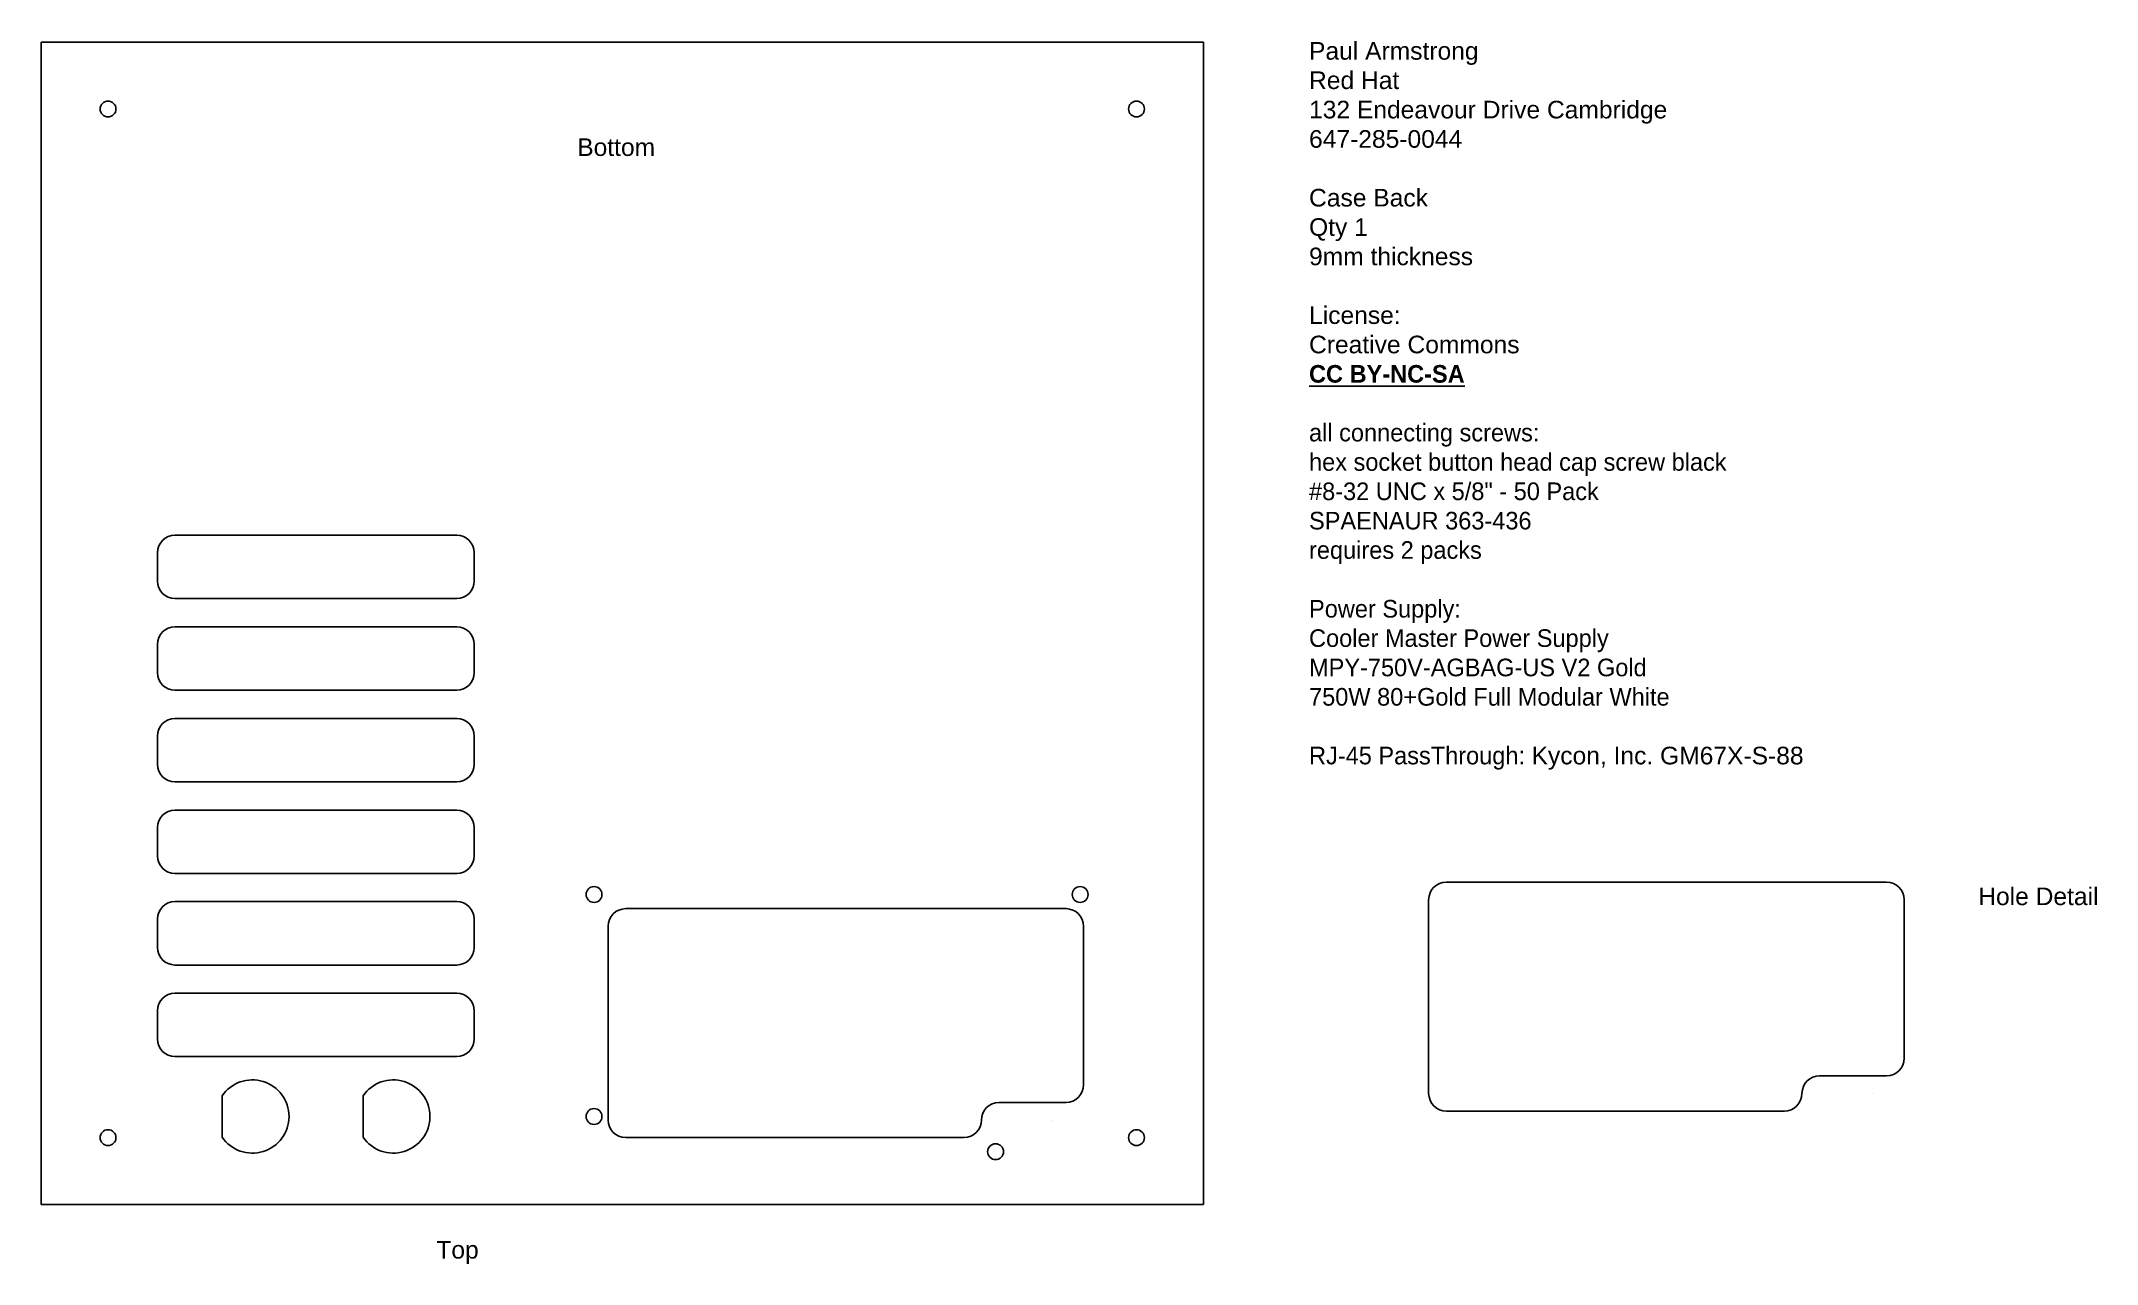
# Model space of a CAD drawing. Header units: millimetres. Extents: x 0 to 584, y -17 to 330.
import ezdxf

# ---------------------------------------------------------------- set-up
doc = ezdxf.new("R2010")
doc.units = ezdxf.units.MM
doc.layers.get('0').update_dxf_attribs({"lineweight": 25})
doc.layers.add('HoleDetail', color=7, linetype='Continuous', lineweight=25, true_color=0xc0c0c0)
doc.layers.add('Text', color=7, linetype='Continuous', lineweight=25, true_color=0x000000)
doc.styles.add('textstyle11', font='')
doc.styles.add('textstyle12', font='')
doc.styles.add('textstyle13', font='')
doc.styles.add('textstyle14', font='')
doc.styles.get('textstyle11').set_extended_font_data('Liberation Sans')
doc.styles.get('textstyle12').set_extended_font_data('Liberation Sans')
doc.styles.get('textstyle13').set_extended_font_data('Liberation Sans')
doc.styles.get('textstyle14').set_extended_font_data('Liberation Sans')

# ---------------------------------------------------------------- blocks, each defined once
blk = doc.blocks.new('HoleDetail')
blk.add_line((158.96, -58.46), (158.96, -13.46))
for centre, start, end in [((153.96, -13.46), 0, 90), ((153.96, -58.46), 270, 0)]:
    blk.add_arc(centre, 5, start, end)
at = {"layer": 'HoleDetail'}
for p, q in [((28.96, -8.46), (153.96, -8.46)), ((23.96, -68.46), (23.96, -13.46)), ((134.96, -63.46), (153.96, -63.46)), ((149.96, -68.46), (149.96, -68.46)), ((28.96, -73.46), (124.96, -73.46))]:
    blk.add_line(p, q, dxfattribs=at)
for centre, start, end in [((28.96, -13.46), 90, 180), ((134.96, -68.46), 90, 180), ((28.96, -68.46), 180, 270), ((124.96, -68.46), 270, 0)]:
    blk.add_arc(centre, 5, start, end, dxfattribs=at)
at = {"layer": 'HoleDetail', "insert": (180, -10), "char_height": 5, "attachment_point": 1, "style": 'textstyle14'}
blk.add_mtext('Hole Detail', dxfattribs=at)

msp = doc.modelspace()

# ---------------------------------------------------------------- linework, layer by layer
for p, q in [((330, 330), (0, 330)), ((0, 330), (0, 0)), ((330, 0), (330, 330)), ((38, 190), (118, 190)), ((33, 185), (33, 177)), ((123, 185), (123, 177)), ((38, 172), (118, 172)), ((38, 164), (118, 164)), ((33, 159), (33, 151)), ((123, 159), (123, 151)), ((38, 146), (118, 146)), ((38, 138), (118, 138)), ((33, 133), (33, 125)), ((123, 133), (123, 125)), ((38, 120), (118, 120)), ((38, 112), (118, 112)), ((33, 107), (33, 99)), ((123, 107), (123, 99)), ((38, 94), (118, 94)), ((38, 86), (118, 86)), ((166, 84), (291, 84)), ((33, 81), (33, 73)), ((123, 81), (123, 73)), ((161, 24), (161, 79)), ((38, 68), (118, 68)), ((38, 60), (118, 60)), ((33, 55), (33, 47)), ((123, 55), (123, 47)), ((38, 42), (118, 42)), ((51.4, 19.15), (51.4, 30.85)), ((91.4, 19.15), (91.4, 30.85)), ((272, 29), (291, 29)), ((287, 24), (287, 24)), ((166, 19), (262, 19)), ((0, 0), (330, 0))]:
    msp.add_line(p, q)
for centre in [(19, 311), (311, 311), (19, 19), (311, 19)]:
    msp.add_circle(centre, 2.25)
for centre, radius, start, end in [((38, 185), 5, 90, 180), ((118, 185), 5, 0, 90), ((38, 177), 5, 180, 270), ((118, 177), 5, 270, 0), ((38, 159), 5, 90, 180), ((118, 159), 5, 0, 90), ((38, 151), 5, 180, 270), ((118, 151), 5, 270, 0), ((38, 133), 5, 90, 180), ((118, 133), 5, 0, 90), ((38, 125), 5, 180, 270), ((118, 125), 5, 270, 0), ((38, 107), 5, 90, 180), ((118, 107), 5, 0, 90), ((38, 99), 5, 180, 270), ((118, 99), 5, 270, 0), ((38, 81), 5, 90, 180), ((118, 81), 5, 0, 90), ((166, 79), 5, 90, 180), ((38, 73), 5, 180, 270), ((118, 73), 5, 270, 0), ((38, 55), 5, 90, 180), ((118, 55), 5, 0, 90), ((38, 47), 5, 180, 270), ((118, 47), 5, 270, 0), ((60, 25), 10.4, 214.21605, 145.78395), ((100, 25), 10.4, 214.21605, 145.78395), ((166, 24), 5, 180, 270), ((262, 24), 5, 270, 0), ((272, 24), 5, 90, 180)]:
    msp.add_arc(centre, radius, start, end)
at = {"layer": 'HoleDetail'}
msp.add_line((296, 34), (296, 79), dxfattribs=at)
for centre in [(157, 88), (295, 88), (157, 25), (271, 15)]:
    msp.add_circle(centre, 2.25, dxfattribs=at)
for centre, start, end in [((291, 79), 0, 90), ((291, 34), 270, 0)]:
    msp.add_arc(centre, 5, start, end, dxfattribs=at)

# ---------------------------------------------------------------- block references
msp.add_blockref('HoleDetail', (370, 100), dxfattribs=at)

# ---------------------------------------------------------------- texts
at = {"layer": 'Text', "char_height": 5, "attachment_point": 1}
for s, insert, style in [('\\c0;Paul Armstrong\\PRed Hat\\P132 Endeavour Drive Cambridge\\P647-285-0044\\P\\PCase Back\\PQty 1\\P9mm thickness\\P\\PLicense:\\PCreative Commons\\P\\fsource sans pro,sans-serif|b1|i0|c0|p0;\\LCC BY-NC-SA\\P\\fsource sans pro,sans-serif|b0|i0|c0|p0;\\l\\Pall connecting screws: \\Phex socket button head cap screw black\\P#8-32 UNC x 5/8" - 50 Pack\\PSPAENAUR 363-436\\Prequires 2 packs\\P\\PPower Supply:\\PCooler Master Power Supply \\PMPY-750V-AGBAG-US V2 Gold \\P750W 80+Gold Full Modular White\\P\\PRJ-45 PassThrough: \\fLiberation Sans|b0|i0|c0|p0;Kycon, Inc. GM67X-S-88\\P', (360, 330), 'textstyle13'), ('Bottom', (152.21, 302.67), 'textstyle11'), ('Top', (112.21, -10.33), 'textstyle12')]:
    msp.add_mtext(s, dxfattribs=dict(at, insert=insert, style=style))

doc.saveas('drawing.dxf')
